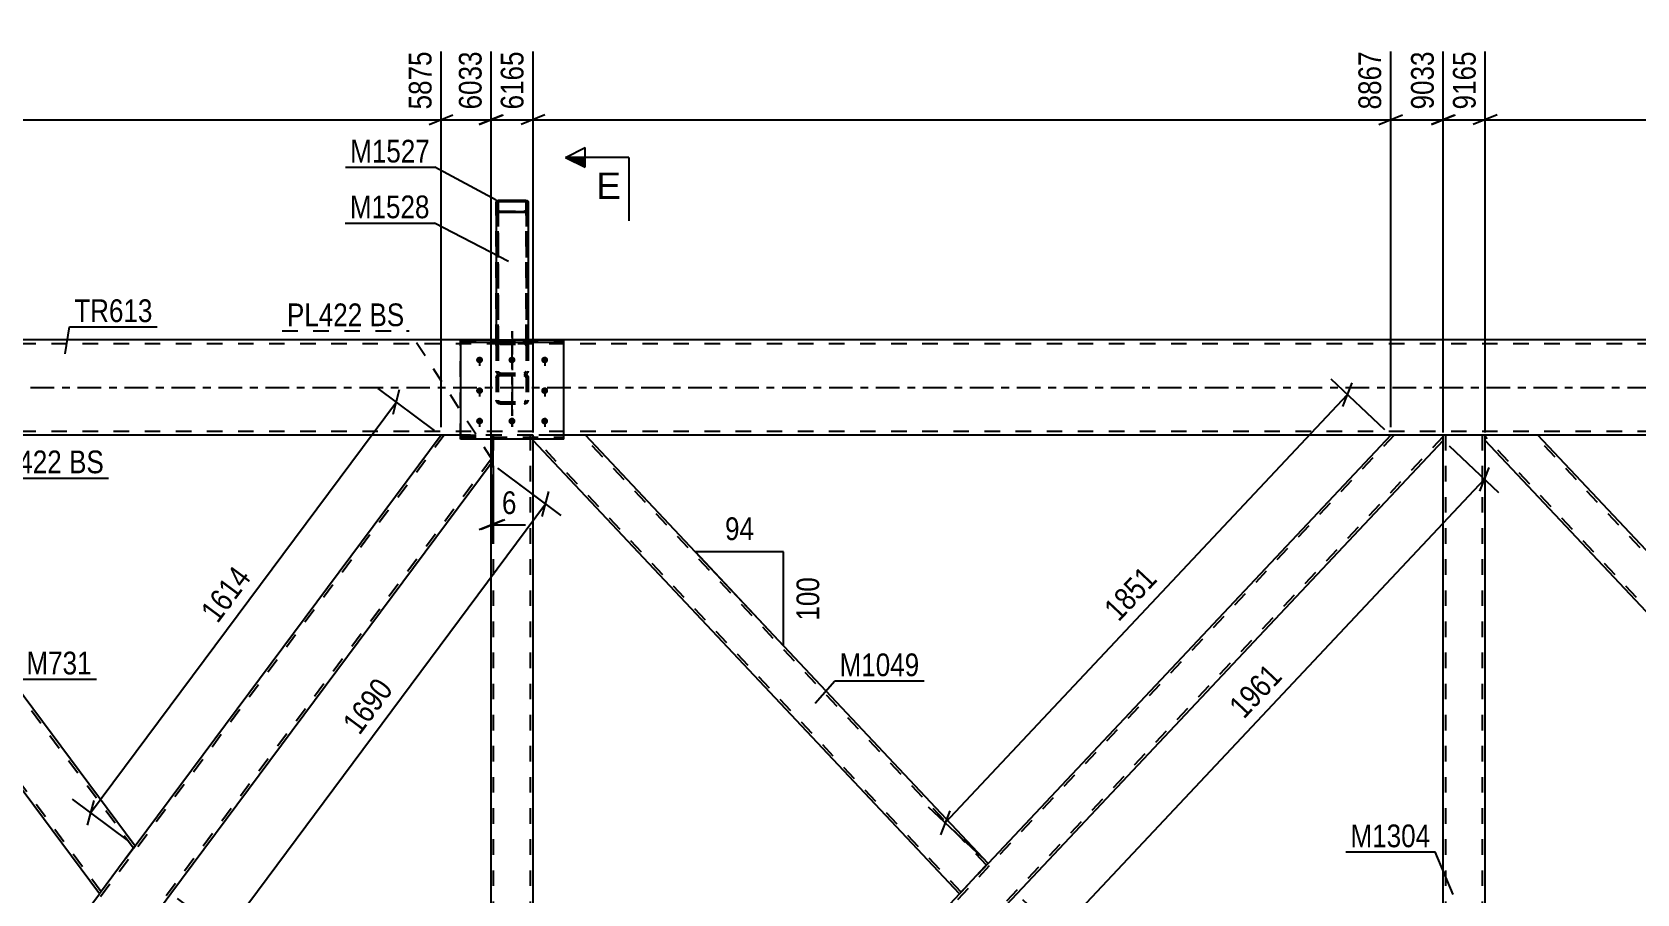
# Model space of a CAD drawing. Header units: millimetres. Extents: x -46 to 795, y -429 to 165.
# Drawn here: x 169.1 to 371.3, y -63.8 to 44.8 of the extents above; entities that cross this region are included whole.
import ezdxf

# ---------------------------------------------------------------- set-up
doc = ezdxf.new("R2010")
doc.units = ezdxf.units.MM
doc.linetypes.add('DXK_LINE_DOT2', pattern=[3.9198, 1.9599, -1.9599])
doc.linetypes.add('DXK_LINE_DOT3', pattern=[5.9187, 2.979, -0.9799, 0.9799, -0.9799])
doc.styles.add('Arial', font='ARIAL.TTF', dxfattribs={"height": 0.2})
doc.styles.add('Arial Narrow', font='ARIALN.TTF', dxfattribs={"height": 0.2})

# ---------------------------------------------------------------- blocks, each defined once
blk = doc.blocks.new('Part-761550471-5164 - 4741')
at = {"color": 7, "linetype": 'DXK_LINE_DOT2'}
for p, q in [((227.14, -6), (226.9, -6)), ((226.9, -6), (226.9, -6.48)), ((226.9, -6), (227.14, -6)), ((227.14, -6.48), (227.14, -6)), ((226.9, -9.97), (227.14, -9.97)), ((226.9, -9.97), (226.9, -9.97)), ((227.14, -9.97), (227.14, -9.97))]:
    blk.add_line(p, q, dxfattribs=at)
at = {"color": 2, "linetype": 'Continuous'}
for p, q in [((226.9, -9.97), (226.9, -6.48)), ((227.14, -9.97), (227.14, -6.48)), ((227.14, -9.97), (226.9, -9.97)), ((226.9, -9.97), (226.9, -9.97)), ((227.14, -9.97), (227.14, -9.97))]:
    blk.add_line(p, q, dxfattribs=at)
blk = doc.blocks.new('Part-761550471-4944 - 4741')
at = {"color": 7, "linetype": 'DXK_LINE_DOT2'}
for p, q in [((352.18, -6), (346.9, -6)), ((346.9, -6.66), (346.9, -6)), ((347.22, -121.6), (347.22, -6)), ((351.86, -121.6), (351.86, -6)), ((352.18, -6.66), (352.18, -6)), ((346.9, -121.6), (346.9, -120.94)), ((352.18, -121.6), (352.18, -120.94)), ((352.18, -121.6), (346.9, -121.6))]:
    blk.add_line(p, q, dxfattribs=at)
at = {"color": 2, "linetype": 'Continuous'}
for p, q in [((346.9, -120.94), (346.9, -6.66)), ((352.18, -120.94), (352.18, -6.66))]:
    blk.add_line(p, q, dxfattribs=at)
blk = doc.blocks.new('Part-761550471-4831 - 4741')
at = {"color": 7, "linetype": 'DXK_LINE_DOT2'}
for p, q in [((232.18, -6), (226.9, -6)), ((226.9, -9.97), (226.9, -6)), ((227.22, -121.6), (227.22, -6)), ((231.86, -121.6), (231.86, -6)), ((232.18, -6.66), (232.18, -6)), ((226.9, -121.6), (226.9, -117.63)), ((232.18, -121.6), (232.18, -120.94)), ((232.18, -121.6), (226.9, -121.6))]:
    blk.add_line(p, q, dxfattribs=at)
at = {"color": 2, "linetype": 'Continuous'}
for p, q in [((232.18, -120.94), (232.18, -6.66)), ((226.9, -117.63), (226.9, -9.97))]:
    blk.add_line(p, q, dxfattribs=at)
blk = doc.blocks.new('Part-761550471-4876 - 4741')
at = {"color": 7, "linetype": 'DXK_LINE_DOT2'}
for p, q in [((340.71, -6), (232.18, -121.41)), ((346.9, -6), (340.27, -6)), ((346.9, -6.19), (238.37, -121.6)), ((289.54, -59.95), (285.92, -63.8)), ((293.17, -63.8), (289.54, -67.65)), ((238.81, -121.6), (232.18, -121.6))]:
    blk.add_line(p, q, dxfattribs=at)
at = {"color": 2, "linetype": 'Continuous'}
for p, q in [((340.27, -6), (289.54, -59.95)), ((346.9, -6.66), (346.9, -6)), ((346.9, -6.66), (293.17, -63.8)), ((285.92, -63.8), (232.18, -120.94)), ((289.54, -67.65), (238.81, -121.6)), ((232.18, -121.6), (232.18, -120.94))]:
    blk.add_line(p, q, dxfattribs=at)
blk = doc.blocks.new('Part-761550471-4811 - 4741')
at = {"color": 2, "linetype": 'Continuous'}
for p, q in [((143.48, -6), (137.18, -6)), ((182.04, -57.77), (143.5, -6)), ((177.55, -63.8), (137.18, -9.57)), ((181.64, -58.31), (177.55, -63.8)), ((181.64, -58.31), (182.04, -57.77))]:
    blk.add_line(p, q, dxfattribs=at)
at = {"color": 7, "linetype": 'DXK_LINE_DOT2'}
for p, q in [((137.18, -6), (137.18, -6)), ((137.18, -9.57), (137.18, -6)), ((137.18, -6), (137.18, -6)), ((137.18, -6), (137.18, -6)), ((137.18, -6), (137.18, -6)), ((181.84, -58.04), (143.1, -6)), ((143.5, -6), (143.48, -6)), ((143.5, -6), (143.48, -6)), ((177.75, -63.53), (137.18, -9.04)), ((182.01, -57.81), (181.64, -58.31)), ((177.75, -63.53), (177.77, -63.51))]:
    blk.add_line(p, q, dxfattribs=at)
blk = doc.blocks.new('Part-761550471-4816 - 4741')
at = {"color": 7, "linetype": 'DXK_LINE_DOT2'}
for p, q in [((220.99, -6), (137.18, -118.56)), ((220.59, -6), (220.61, -6)), ((220.61, -6), (220.59, -6)), ((223.05, -6), (226.9, -6)), ((226.9, -6), (226.9, -9.57)), ((226.9, -9.04), (143.1, -121.6)), ((182.04, -57.77), (177.55, -63.8)), ((186.53, -63.8), (182.04, -69.83)), ((137.18, -121.6), (137.18, -118.03)), ((143.5, -121.6), (143.48, -121.6)), ((143.5, -121.6), (143.48, -121.6))]:
    blk.add_line(p, q, dxfattribs=at)
at = {"color": 2, "linetype": 'Continuous'}
for p, q in [((220.59, -6), (182.04, -57.77)), ((223.05, -6), (220.61, -6)), ((226.9, -9.57), (186.53, -63.8)), ((137.18, -118.03), (177.55, -63.8)), ((182.04, -69.83), (143.5, -121.6)), ((142.7, -121.6), (137.18, -121.6)), ((143.48, -121.6), (142.7, -121.6))]:
    blk.add_line(p, q, dxfattribs=at)
blk = doc.blocks.new('Part-761550471-4871 - 4741')
at = {"color": 7, "linetype": 'DXK_LINE_DOT2'}
for p, q in [((238.81, -6), (232.18, -6)), ((232.18, -6.48), (232.18, -6)), ((289.32, -60.18), (238.37, -6)), ((286.14, -63.57), (232.18, -6.19)), ((289.51, -59.98), (289.1, -60.41)), ((286.14, -63.57), (286.15, -63.55))]:
    blk.add_line(p, q, dxfattribs=at)
at = {"color": 2, "linetype": 'Continuous'}
for p, q in [((289.54, -59.95), (238.81, -6)), ((232.18, -6.66), (232.18, -6.48)), ((285.92, -63.8), (232.18, -6.66)), ((289.1, -60.41), (285.92, -63.8)), ((289.54, -59.95), (289.1, -60.41))]:
    blk.add_line(p, q, dxfattribs=at)
blk = doc.blocks.new('Part-761550471-4861 - 4741')
at = {"color": 2, "linetype": 'Continuous'}
for p, q in [((352.18, -6.66), (352.18, -6)), ((409.54, -59.95), (358.81, -6)), ((405.92, -63.8), (352.18, -6.66)), ((409.1, -60.41), (405.92, -63.8)), ((409.54, -59.95), (409.1, -60.41))]:
    blk.add_line(p, q, dxfattribs=at)
at = {"color": 7, "linetype": 'DXK_LINE_DOT2'}
for p, q in [((358.81, -6), (352.18, -6)), ((409.32, -60.18), (358.37, -6)), ((406.14, -63.57), (352.18, -6.19)), ((409.51, -59.98), (409.1, -60.41)), ((406.14, -63.57), (406.15, -63.55))]:
    blk.add_line(p, q, dxfattribs=at)
blk = doc.blocks.new('Part-761550471-4866 - 4741')
at = {"color": 7, "linetype": 'DXK_LINE_DOT2'}
for p, q in [((460.71, -6), (352.18, -121.41)), ((466.9, -6), (460.27, -6)), ((466.9, -6.48), (466.9, -6)), ((466.9, -6.19), (358.37, -121.6)), ((409.54, -59.95), (405.92, -63.8)), ((413.17, -63.8), (409.54, -67.65)), ((358.81, -121.6), (352.18, -121.6))]:
    blk.add_line(p, q, dxfattribs=at)
at = {"color": 2, "linetype": 'Continuous'}
for p, q in [((460.27, -6), (409.54, -59.95)), ((466.9, -6.66), (413.17, -63.8)), ((466.9, -6.66), (466.9, -6.48)), ((405.92, -63.8), (352.18, -120.94)), ((409.54, -67.65), (358.81, -121.6)), ((352.18, -121.6), (352.18, -120.94))]:
    blk.add_line(p, q, dxfattribs=at)
blk = doc.blocks.new('Part-761550471-4937 - 4741')
at = {"color": 7, "linetype": 'DXK_LINE_DOT3'}
blk.add_line((229.55, 7.12), (229.55, -3.58), dxfattribs=at)
at = {"color": 7, "linetype": 'DXK_LINE_DOT2'}
for p, q in [((227.55, 5.31), (227.58, 5.51)), ((227.55, 5.31), (227.55, -1.59)), ((227.8, 5.41), (227.79, 5.31)), ((227.79, 5.31), (227.79, -1.59)), ((227.86, 5.5), (227.8, 5.41)), ((227.84, 5.79), (228.03, 5.83)), ((227.93, 5.55), (227.86, 5.5)), ((228.03, 5.57), (227.93, 5.55)), ((228.03, 5.83), (231.07, 5.83)), ((228.03, 5.57), (231.07, 5.57)), ((231.07, 5.83), (231.25, 5.79)), ((231.16, 5.55), (231.07, 5.57)), ((231.24, 5.5), (231.16, 5.55)), ((231.29, 5.41), (231.24, 5.5)), ((231.31, 5.31), (231.29, 5.41)), ((231.31, 5.31), (231.31, -1.59)), ((231.51, 5.51), (231.55, 5.31)), ((231.55, 5.31), (231.55, -1.59)), ((227.58, 1.88), (227.55, 2.08)), ((227.79, 2.08), (227.8, 1.98)), ((231.29, 1.98), (231.31, 2.08)), ((231.55, 2.08), (231.51, 1.88)), ((227.58, 1.44), (227.55, 1.27)), ((227.69, 1.59), (227.58, 1.44)), ((227.84, 1.69), (227.69, 1.59)), ((227.79, 1.27), (227.8, 1.36)), ((227.8, 1.98), (227.86, 1.9)), ((227.8, 1.36), (227.86, 1.43)), ((228.03, 1.72), (227.84, 1.69)), ((228.03, 1.57), (227.84, 1.61)), ((227.86, 1.9), (227.93, 1.84)), ((227.86, 1.43), (227.93, 1.48)), ((227.93, 1.84), (228.03, 1.82)), ((227.93, 1.48), (228.03, 1.5)), ((228.03, 1.82), (231.07, 1.82)), ((228.03, 1.72), (231.07, 1.72)), ((228.03, 1.57), (231.07, 1.57)), ((228.03, 1.5), (231.07, 1.5)), ((231.07, 1.82), (231.16, 1.84)), ((231.25, 1.69), (231.07, 1.72)), ((231.25, 1.61), (231.07, 1.57)), ((231.07, 1.5), (231.16, 1.48)), ((231.16, 1.84), (231.24, 1.9)), ((231.16, 1.48), (231.24, 1.43)), ((231.24, 1.9), (231.29, 1.98)), ((231.24, 1.43), (231.29, 1.36)), ((231.41, 1.59), (231.25, 1.69)), ((231.29, 1.36), (231.31, 1.27)), ((231.51, 1.44), (231.41, 1.59)), ((231.55, 1.27), (231.51, 1.44)), ((227.55, -1.59), (227.58, -1.76)), ((227.58, -1.76), (227.69, -1.91)), ((227.69, -1.91), (227.84, -2)), ((227.8, -1.67), (227.79, -1.59)), ((227.86, -1.75), (227.8, -1.67)), ((227.84, -2), (228.03, -2.04)), ((227.93, -1.79), (227.86, -1.75)), ((228.03, -1.81), (227.93, -1.79)), ((228.03, -1.81), (231.07, -1.81)), ((231.16, -1.79), (231.07, -1.81)), ((231.07, -2.04), (231.25, -2)), ((231.24, -1.75), (231.16, -1.79)), ((231.29, -1.67), (231.24, -1.75)), ((231.25, -2), (231.41, -1.91)), ((231.31, -1.59), (231.29, -1.67)), ((231.41, -1.91), (231.51, -1.76)), ((231.51, -1.76), (231.55, -1.59)), ((228.03, -2.04), (231.07, -2.04))]:
    blk.add_line(p, q, dxfattribs=at)
for centre, start, end in [((228.05, 5.33), 114.32, 159.2417), ((231.05, 5.33), 20.7583, 65.68), ((228.05, 2.06), 200.7583, 245.68), ((231.05, 2.06), 294.32, 339.2417)]:
    blk.add_arc(centre, 0.496, start, end, dxfattribs=at)
blk = doc.blocks.new('Part-761550471-4953 - 4741')
at = {"color": 2, "linetype": 'Continuous'}
for p, q in [((236.05, 5.95), (223.05, 5.95)), ((223.05, 5.95), (223.05, -6.48)), ((223.05, 5.73), (236.05, 5.73)), ((236.05, -6.48), (236.05, 5.95)), ((223.05, -6.48), (236.05, -6.48))]:
    blk.add_line(p, q, dxfattribs=at)
at = {"color": 7, "linetype": 'DXK_LINE_DOT2'}
blk.add_line((223.05, -6.27), (236.05, -6.27), dxfattribs=at)
blk = doc.blocks.new('Part-761550471-4959 - 4741')
at = {"color": 7, "linetype": 'DXK_LINE_DOT3'}
blk.add_line((229.55, -3.58), (229.55, 7.12), dxfattribs=at)
at = {"color": 7, "linetype": 'DXK_LINE_DOT2'}
for p, q in [((227.58, 5.51), (227.55, 5.31)), ((227.55, 5.31), (227.55, -1.59)), ((227.79, 5.31), (227.8, 5.41)), ((227.79, 5.31), (227.79, -1.59)), ((227.8, 5.41), (227.86, 5.5)), ((228.03, 5.83), (227.84, 5.79)), ((227.86, 5.5), (227.93, 5.55)), ((227.93, 5.55), (228.03, 5.57)), ((228.03, 5.83), (231.07, 5.83)), ((228.03, 5.57), (231.07, 5.57)), ((231.25, 5.79), (231.07, 5.83)), ((231.07, 5.57), (231.16, 5.55)), ((231.16, 5.55), (231.24, 5.5)), ((231.24, 5.5), (231.29, 5.41)), ((231.29, 5.41), (231.31, 5.31)), ((231.31, 5.31), (231.31, -1.59)), ((231.55, 5.31), (231.51, 5.51)), ((231.55, 5.31), (231.55, -1.59)), ((227.55, 2.08), (227.58, 1.88)), ((227.8, 1.98), (227.79, 2.08)), ((231.31, 2.08), (231.29, 1.98)), ((231.51, 1.88), (231.55, 2.08)), ((227.55, 1.27), (227.58, 1.44)), ((227.58, 1.44), (227.69, 1.59)), ((227.69, 1.59), (227.84, 1.69)), ((227.8, 1.36), (227.79, 1.27)), ((227.86, 1.9), (227.8, 1.98)), ((227.86, 1.43), (227.8, 1.36)), ((227.84, 1.69), (228.03, 1.72)), ((227.84, 1.61), (228.03, 1.57)), ((227.93, 1.84), (227.86, 1.9)), ((227.93, 1.48), (227.86, 1.43)), ((228.03, 1.82), (227.93, 1.84)), ((228.03, 1.5), (227.93, 1.48)), ((228.03, 1.82), (231.07, 1.82)), ((228.03, 1.72), (231.07, 1.72)), ((228.03, 1.57), (231.07, 1.57)), ((228.03, 1.5), (231.07, 1.5)), ((231.16, 1.84), (231.07, 1.82)), ((231.07, 1.72), (231.25, 1.69)), ((231.07, 1.57), (231.25, 1.61)), ((231.16, 1.48), (231.07, 1.5)), ((231.24, 1.9), (231.16, 1.84)), ((231.24, 1.43), (231.16, 1.48)), ((231.29, 1.98), (231.24, 1.9)), ((231.29, 1.36), (231.24, 1.43)), ((231.25, 1.69), (231.41, 1.59)), ((231.31, 1.27), (231.29, 1.36)), ((231.41, 1.59), (231.51, 1.44)), ((231.51, 1.44), (231.55, 1.27)), ((227.58, -1.76), (227.55, -1.59)), ((227.69, -1.91), (227.58, -1.76)), ((227.84, -2), (227.69, -1.91)), ((227.79, -1.59), (227.8, -1.67)), ((227.8, -1.67), (227.86, -1.75)), ((228.03, -2.04), (227.84, -2)), ((227.86, -1.75), (227.93, -1.79)), ((227.93, -1.79), (228.03, -1.81)), ((228.03, -1.81), (231.07, -1.81)), ((231.07, -1.81), (231.16, -1.79)), ((231.25, -2), (231.07, -2.04)), ((231.16, -1.79), (231.24, -1.75)), ((231.24, -1.75), (231.29, -1.67)), ((231.41, -1.91), (231.25, -2)), ((231.29, -1.67), (231.31, -1.59)), ((231.51, -1.76), (231.41, -1.91)), ((231.55, -1.59), (231.51, -1.76)), ((228.03, -2.04), (231.07, -2.04))]:
    blk.add_line(p, q, dxfattribs=at)
for centre, start, end in [((228.05, 5.33), 114.32, 159.2417), ((231.05, 5.33), 20.7583, 65.68), ((228.05, 2.06), 200.7583, 245.68), ((231.05, 2.06), 294.32, 339.2417)]:
    blk.add_arc(centre, 0.496, start, end, dxfattribs=at)
blk = doc.blocks.new('Part-761550471-5002 - 4741')
at = {"color": 7, "linetype": 'DXK_LINE_DOT2'}
for p, q in [((608.54, 5.52), (20.9, 5.52)), ((231.55, 6), (227.55, 6)), ((608.54, -5.52), (20.9, -5.52)), ((236.05, -6), (220.61, -6))]:
    blk.add_line(p, q, dxfattribs=at)
at = {"color": 2, "linetype": 'Continuous'}
for p, q in [((227.55, 6), (89.04, 6)), ((467.55, 6), (231.55, 6)), ((220.61, -6), (143.48, -6)), ((463.05, -6), (236.05, -6))]:
    blk.add_line(p, q, dxfattribs=at)
at = {"color": 7, "linetype": 'DXK_LINE_DOT3'}
blk.add_line((20.9, 0), (608.54, 0), dxfattribs=at)
blk = doc.blocks.new('Part-761550471-5026 - 4741')
at = {"color": 7, "linetype": 'DXK_LINE_DOT2'}
for p, q in [((223.05, -6.49), (223.05, 5.95)), ((223.05, 5.95), (236.05, 5.95)), ((223.05, 5.73), (236.05, 5.73)), ((236.05, -6.49), (236.05, 5.95)), ((223.05, -6.27), (236.05, -6.27)), ((236.05, -6.49), (223.05, -6.49))]:
    blk.add_line(p, q, dxfattribs=at)
blk = doc.blocks.new('Bolt-761550471-5038 - 4741')
at = {"color": 1, "linetype": 'DXK_LINE_DOT2'}
for p, q in [((225.45, 3.87), (225.45, 2.74)), ((229.57, 3.87), (229.57, 2.74)), ((233.65, 3.87), (233.65, 2.74)), ((225.45, 0), (225.45, -1.13)), ((233.65, 0), (233.65, -1.13)), ((225.45, -3.83), (225.45, -4.97)), ((229.57, -3.83), (229.57, -4.97)), ((233.65, -3.83), (233.65, -4.97))]:
    blk.add_line(p, q, dxfattribs=at)
blk = doc.blocks.new('Part-761550471-5169 - 4741')
at = {"color": 7, "linetype": 'DXK_LINE_DOT2'}
for p, q in [((226.9, -9.97), (226.9, -6)), ((227.14, -6), (226.9, -6)), ((226.9, -6), (227.14, -6)), ((227.14, -9.97), (227.14, -6)), ((226.9, -9.97), (227.14, -9.97)), ((227.14, -9.97), (226.9, -9.97)), ((226.9, -9.97), (226.9, -9.97)), ((227.14, -9.97), (227.14, -9.97))]:
    blk.add_line(p, q, dxfattribs=at)
blk = doc.blocks.new('Bolt-761550471-5062 - 4741')
at = {"linetype": 'Continuous'}
for points in [[(225.45, 3.89), (225.54, 3.88), (225.63, 3.85), (225.71, 3.81), (225.77, 3.75), (225.83, 3.68), (225.87, 3.6), (225.88, 3.52), (225.88, 3.43), (225.87, 3.35), (225.83, 3.27), (225.77, 3.2), (225.71, 3.14), (225.63, 3.1), (225.54, 3.07), (225.45, 3.06), (225.36, 3.07), (225.27, 3.1), (225.19, 3.14), (225.12, 3.2), (225.07, 3.27), (225.03, 3.35), (225.01, 3.43), (225.01, 3.52), (225.03, 3.6), (225.07, 3.68), (225.12, 3.75), (225.19, 3.81), (225.27, 3.85), (225.36, 3.88)], [(229.53, 3.89), (229.62, 3.88), (229.71, 3.85), (229.79, 3.81), (229.85, 3.75), (229.91, 3.68), (229.95, 3.6), (229.96, 3.52), (229.96, 3.43), (229.95, 3.35), (229.91, 3.27), (229.85, 3.2), (229.79, 3.14), (229.71, 3.1), (229.62, 3.07), (229.53, 3.06), (229.44, 3.07), (229.35, 3.1), (229.27, 3.14), (229.2, 3.2), (229.15, 3.27), (229.11, 3.35), (229.09, 3.43), (229.09, 3.52), (229.11, 3.6), (229.15, 3.68), (229.2, 3.75), (229.27, 3.81), (229.35, 3.85), (229.44, 3.88)], [(233.65, 3.89), (233.74, 3.88), (233.83, 3.85), (233.91, 3.81), (233.97, 3.75), (234.03, 3.68), (234.07, 3.6), (234.08, 3.52), (234.08, 3.43), (234.07, 3.35), (234.03, 3.27), (233.97, 3.2), (233.91, 3.14), (233.83, 3.1), (233.74, 3.07), (233.65, 3.06), (233.56, 3.07), (233.47, 3.1), (233.39, 3.14), (233.32, 3.2), (233.27, 3.27), (233.23, 3.35), (233.21, 3.43), (233.21, 3.52), (233.23, 3.6), (233.27, 3.68), (233.32, 3.75), (233.39, 3.81), (233.47, 3.85), (233.56, 3.88)], [(225.45, 0.02), (225.54, 0.01), (225.63, -0.02), (225.71, -0.06), (225.77, -0.12), (225.83, -0.19), (225.87, -0.27), (225.88, -0.35), (225.88, -0.44), (225.87, -0.52), (225.83, -0.6), (225.77, -0.67), (225.71, -0.73), (225.63, -0.77), (225.54, -0.8), (225.45, -0.81), (225.36, -0.8), (225.27, -0.77), (225.19, -0.73), (225.12, -0.67), (225.07, -0.6), (225.03, -0.52), (225.01, -0.44), (225.01, -0.35), (225.03, -0.27), (225.07, -0.19), (225.12, -0.12), (225.19, -0.06), (225.27, -0.02), (225.36, 0.01)], [(233.65, 0.02), (233.74, 0.01), (233.83, -0.02), (233.91, -0.06), (233.97, -0.12), (234.03, -0.19), (234.07, -0.27), (234.08, -0.35), (234.08, -0.44), (234.07, -0.52), (234.03, -0.6), (233.97, -0.67), (233.91, -0.73), (233.83, -0.77), (233.74, -0.8), (233.65, -0.81), (233.56, -0.8), (233.47, -0.77), (233.39, -0.73), (233.32, -0.67), (233.27, -0.6), (233.23, -0.52), (233.21, -0.44), (233.21, -0.35), (233.23, -0.27), (233.27, -0.19), (233.32, -0.12), (233.39, -0.06), (233.47, -0.02), (233.56, 0.01)], [(225.45, -3.82), (225.54, -3.83), (225.63, -3.85), (225.71, -3.9), (225.77, -3.95), (225.83, -4.02), (225.87, -4.1), (225.88, -4.19), (225.88, -4.27), (225.87, -4.36), (225.83, -4.44), (225.77, -4.51), (225.71, -4.56), (225.63, -4.61), (225.54, -4.63), (225.45, -4.64), (225.36, -4.63), (225.27, -4.61), (225.19, -4.56), (225.12, -4.51), (225.07, -4.44), (225.03, -4.36), (225.01, -4.27), (225.01, -4.19), (225.03, -4.1), (225.07, -4.02), (225.12, -3.95), (225.19, -3.9), (225.27, -3.85), (225.36, -3.83)], [(229.53, -3.82), (229.62, -3.83), (229.71, -3.85), (229.79, -3.9), (229.85, -3.95), (229.91, -4.02), (229.95, -4.1), (229.96, -4.19), (229.96, -4.27), (229.95, -4.36), (229.91, -4.44), (229.85, -4.51), (229.79, -4.56), (229.71, -4.61), (229.62, -4.63), (229.53, -4.64), (229.44, -4.63), (229.35, -4.61), (229.27, -4.56), (229.2, -4.51), (229.15, -4.44), (229.11, -4.36), (229.09, -4.27), (229.09, -4.19), (229.11, -4.1), (229.15, -4.02), (229.2, -3.95), (229.27, -3.9), (229.35, -3.85), (229.44, -3.83)], [(233.65, -3.82), (233.74, -3.83), (233.83, -3.85), (233.91, -3.9), (233.97, -3.95), (234.03, -4.02), (234.07, -4.1), (234.08, -4.19), (234.08, -4.27), (234.07, -4.36), (234.03, -4.44), (233.97, -4.51), (233.91, -4.56), (233.83, -4.61), (233.74, -4.63), (233.65, -4.64), (233.56, -4.63), (233.47, -4.61), (233.39, -4.56), (233.32, -4.51), (233.27, -4.44), (233.23, -4.36), (233.21, -4.27), (233.21, -4.19), (233.23, -4.1), (233.27, -4.02), (233.32, -3.95), (233.39, -3.9), (233.47, -3.85), (233.56, -3.83)]]:
    blk.add_hatch(color=1, dxfattribs=at).paths.add_polyline_path(points)
at = {"color": 1, "linetype": 'Continuous'}
for p, q in [((225.45, 3.87), (225.45, 2.74)), ((229.53, 3.87), (229.53, 2.74)), ((233.65, 3.87), (233.65, 2.74)), ((225.45, 0), (225.45, -1.13)), ((233.65, 0), (233.65, -1.13)), ((225.45, -3.83), (225.45, -4.97)), ((229.53, -3.83), (229.53, -4.97)), ((233.65, -3.83), (233.65, -4.97))]:
    blk.add_line(p, q, dxfattribs=at)
blk = doc.blocks.new('Part-761550471-5211 - 4741')
at = {"color": 2, "linetype": 'Continuous'}
for p, q in [((227.58, 23.43), (227.55, 23.36)), ((227.55, 22.26), (227.55, 23.36)), ((227.55, 22.26), (227.55, 5.95)), ((227.55, 22.26), (227.58, 22.19)), ((227.69, 23.49), (227.58, 23.43)), ((227.84, 23.53), (227.69, 23.49)), ((227.79, 23.36), (227.8, 23.4)), ((227.79, 22.26), (227.79, 23.36)), ((227.8, 22.22), (227.79, 22.26)), ((227.8, 23.4), (227.86, 23.43)), ((228.03, 23.54), (227.84, 23.53)), ((227.86, 23.43), (227.93, 23.44)), ((227.93, 23.44), (228.03, 23.45)), ((228.03, 23.54), (231.07, 23.54)), ((228.03, 23.45), (231.07, 23.45)), ((231.25, 23.53), (231.07, 23.54)), ((231.07, 23.45), (231.16, 23.44)), ((231.16, 23.44), (231.24, 23.43)), ((231.24, 23.43), (231.29, 23.4)), ((231.41, 23.49), (231.25, 23.53)), ((231.29, 23.4), (231.31, 23.36)), ((231.31, 22.26), (231.29, 22.22)), ((231.31, 22.26), (231.31, 23.36)), ((231.51, 23.43), (231.41, 23.49)), ((231.55, 23.36), (231.51, 23.43)), ((231.51, 22.19), (231.55, 22.26)), ((231.55, 22.26), (231.55, 23.36)), ((231.55, 22.26), (231.55, 5.95)), ((227.58, 22.19), (227.69, 22.13)), ((227.69, 22.13), (227.84, 22.09)), ((227.86, 22.19), (227.8, 22.22)), ((227.84, 22.09), (228.03, 22.08)), ((227.93, 22.18), (227.86, 22.19)), ((228.03, 22.17), (227.93, 22.18)), ((228.03, 22.17), (231.07, 22.17)), ((228.03, 22.08), (231.07, 22.08)), ((231.16, 22.18), (231.07, 22.17)), ((231.07, 22.08), (231.25, 22.09)), ((231.24, 22.19), (231.16, 22.18)), ((231.29, 22.22), (231.24, 22.19)), ((231.25, 22.09), (231.41, 22.13)), ((231.41, 22.13), (231.51, 22.19))]:
    blk.add_line(p, q, dxfattribs=at)
at = {"color": 7, "linetype": 'DXK_LINE_DOT2'}
for p, q in [((227.55, 6), (227.55, 23.36)), ((227.79, 6), (227.79, 23.36)), ((227.79, 22.26), (227.79, 5.66)), ((231.31, 23.36), (231.31, 6)), ((231.31, 22.26), (231.31, 5.66)), ((231.55, 6), (231.55, 23.36)), ((231.55, 6), (227.55, 6)), ((227.55, 6), (227.55, 5.83)), ((227.55, 5.95), (227.55, 5.66)), ((227.55, 5.83), (227.55, 5.66)), ((227.55, 5.83), (227.79, 5.83)), ((227.58, 5.59), (227.55, 5.66)), ((227.69, 5.53), (227.58, 5.59)), ((227.84, 5.5), (227.69, 5.53)), ((227.79, 5.83), (227.79, 6)), ((227.79, 5.66), (227.79, 5.83)), ((227.79, 5.66), (227.8, 5.62)), ((227.8, 5.62), (227.86, 5.6)), ((228.03, 5.48), (227.84, 5.5)), ((227.86, 5.6), (227.93, 5.58)), ((227.93, 5.58), (228.03, 5.57)), ((228.03, 5.57), (231.07, 5.57)), ((228.03, 5.48), (231.07, 5.48)), ((231.07, 5.57), (231.16, 5.58)), ((231.25, 5.5), (231.07, 5.48)), ((231.16, 5.58), (231.24, 5.6)), ((231.24, 5.6), (231.29, 5.62)), ((231.41, 5.53), (231.25, 5.5)), ((231.29, 5.62), (231.31, 5.66)), ((231.31, 6), (231.31, 6)), ((231.31, 6), (231.31, 5.83)), ((231.31, 5.83), (231.31, 5.66)), ((231.31, 5.83), (231.55, 5.83)), ((231.51, 5.59), (231.41, 5.53)), ((231.55, 5.66), (231.51, 5.59)), ((231.55, 5.83), (231.55, 6)), ((231.55, 5.95), (231.55, 5.66)), ((231.55, 5.66), (231.55, 5.83))]:
    blk.add_line(p, q, dxfattribs=at)
blk = doc.blocks.new('Part-761550471-5206 - 4741')
at = {"color": 2, "linetype": 'Continuous'}
for p, q in [((227.55, 23.43), (227.58, 23.5)), ((227.55, 23.43), (227.55, 23.36)), ((227.58, 23.5), (227.69, 23.56)), ((227.69, 23.56), (227.84, 23.6)), ((227.84, 23.6), (228.03, 23.61)), ((228.03, 23.61), (231.07, 23.61)), ((231.07, 23.61), (231.25, 23.6)), ((231.25, 23.6), (231.41, 23.56)), ((231.41, 23.56), (231.51, 23.5)), ((231.51, 23.5), (231.55, 23.43)), ((231.55, 23.43), (231.55, 23.36))]:
    blk.add_line(p, q, dxfattribs=at)
at = {"color": 7, "linetype": 'DXK_LINE_DOT2'}
for p, q in [((227.55, 23.36), (227.55, 22.33)), ((227.55, 23.36), (227.55, 6)), ((227.55, 22.33), (227.55, 5.72)), ((227.58, 22.26), (227.55, 22.33)), ((227.69, 22.2), (227.58, 22.26)), ((227.8, 23.47), (227.79, 23.43)), ((227.79, 23.43), (227.79, 6)), ((227.79, 22.33), (227.79, 23.43)), ((227.79, 22.33), (227.79, 5.72)), ((227.79, 22.33), (227.8, 22.29)), ((227.86, 23.5), (227.8, 23.47)), ((227.8, 22.29), (227.86, 22.27)), ((227.93, 23.52), (227.86, 23.5)), ((227.86, 22.27), (227.93, 22.25)), ((228.03, 23.52), (227.93, 23.52)), ((228.03, 23.52), (231.07, 23.52)), ((231.16, 23.52), (231.07, 23.52)), ((231.24, 23.5), (231.16, 23.52)), ((231.16, 22.25), (231.24, 22.27)), ((231.29, 23.47), (231.24, 23.5)), ((231.24, 22.27), (231.29, 22.29)), ((231.31, 23.43), (231.29, 23.47)), ((231.29, 22.29), (231.31, 22.33)), ((231.31, 6), (231.31, 23.43)), ((231.31, 22.33), (231.31, 23.43)), ((231.31, 22.33), (231.31, 5.72)), ((231.51, 22.26), (231.41, 22.2)), ((231.55, 22.33), (231.51, 22.26)), ((231.55, 23.36), (231.55, 22.33)), ((231.55, 23.36), (231.55, 6)), ((231.55, 22.33), (231.55, 5.72)), ((227.84, 22.17), (227.69, 22.2)), ((228.03, 22.15), (227.84, 22.17)), ((227.93, 22.25), (228.03, 22.24)), ((228.03, 22.24), (231.07, 22.24)), ((228.03, 22.15), (231.07, 22.15)), ((231.07, 22.24), (231.16, 22.25)), ((231.25, 22.17), (231.07, 22.15)), ((231.41, 22.2), (231.25, 22.17)), ((231.55, 6), (227.55, 6)), ((227.55, 5.83), (227.55, 6)), ((227.55, 5.72), (227.55, 5.83)), ((227.55, 5.83), (227.79, 5.83)), ((227.55, 5.72), (227.58, 5.66)), ((227.58, 5.66), (227.69, 5.6)), ((227.69, 5.6), (227.84, 5.56)), ((227.79, 6), (227.79, 6)), ((227.79, 6), (227.79, 5.83)), ((227.79, 5.83), (227.79, 5.72)), ((227.8, 5.69), (227.79, 5.72)), ((227.86, 5.66), (227.8, 5.69)), ((227.84, 5.56), (228.03, 5.55)), ((227.93, 5.64), (227.86, 5.66)), ((228.03, 5.64), (227.93, 5.64)), ((228.03, 5.64), (231.07, 5.64)), ((228.03, 5.55), (231.07, 5.55)), ((231.16, 5.64), (231.07, 5.64)), ((231.07, 5.55), (231.25, 5.56)), ((231.24, 5.66), (231.16, 5.64)), ((231.29, 5.69), (231.24, 5.66)), ((231.25, 5.56), (231.41, 5.6)), ((231.31, 5.72), (231.29, 5.69)), ((231.31, 5.83), (231.31, 6)), ((231.31, 5.72), (231.31, 5.83)), ((231.31, 5.83), (231.55, 5.83)), ((231.41, 5.6), (231.51, 5.66)), ((231.51, 5.66), (231.55, 5.72)), ((231.55, 6), (231.55, 5.83)), ((231.55, 5.83), (231.55, 5.72))]:
    blk.add_line(p, q, dxfattribs=at)
blk = doc.blocks.new('StraightDimension-761550471-18743 - 4741')
at = {"color": 7, "linetype": 'Continuous'}
for p, q in [((226.9, -10.97), (226.9, -19.69)), ((227.14, -10.86), (227.14, -19.69)), ((225.4, -17.89), (228.4, -16.69)), ((228.64, -16.69), (225.64, -17.89)), ((226.9, -17.29), (227.14, -17.29))]:
    blk.add_line(p, q, dxfattribs=at)
at = {"color": 0}
blk.add_wipeout([(230.69, -16.54), (230.69, -12.34), (227.67, -12.34), (227.67, -16.54)], dxfattribs=at)
at = {"color": 7, "linetype": 'Continuous'}
blk.add_line((227.14, -17.29), (231.22, -17.29), dxfattribs=at)
blk.add_line((227.14, -17.29), (231.22, -17.29), dxfattribs=at)
at = {"color": 3, "style": 'Arial Narrow'}
blk.add_text('6', height=2.86, dxfattribs=at).set_placement((228.27, -15.94))
blk = doc.blocks.new('StraightDimension-761550471-5907 - 4741')
at = {"color": 7, "linetype": 'Continuous'}
for p, q in [((347.63, -7.35), (353.86, -13.21)), ((351.52, -13.07), (352.7, -10.06)), ((298.38, -68.7), (352.11, -11.56)), ((293.89, -64.49), (300.13, -70.35)), ((298.97, -67.2), (297.79, -70.21))]:
    blk.add_line(p, q, dxfattribs=at)
at = {"color": 0}
blk.add_wipeout([(327.61, -36.52), (324.56, -33.64), (318.72, -39.84), (321.78, -42.72)], dxfattribs=at)
at = {"color": 3, "style": 'Arial Narrow'}
blk.add_text('1961', height=2.863, rotation=46.7591, dxfattribs=at).set_placement((321.76, -41.87))
blk = doc.blocks.new('StraightDimension-761550471-6282 - 4741')
at = {"color": 7, "linetype": 'Continuous'}
for p, q in [((339.55, -5.31), (332.77, 1.06)), ((334.25, -2.4), (335.43, 0.61)), ((284.11, -54.84), (334.84, -0.89)), ((288.81, -59.26), (282.03, -52.89)), ((284.7, -53.33), (283.52, -56.34))]:
    blk.add_line(p, q, dxfattribs=at)
at = {"color": 0}
blk.add_wipeout([(311.85, -24.25), (308.79, -21.37), (302.95, -27.57), (306.01, -30.45)], dxfattribs=at)
at = {"color": 3, "style": 'Arial Narrow'}
blk.add_text('1851', height=2.863, rotation=46.7591, dxfattribs=at).set_placement((305.99, -29.6))
blk = doc.blocks.new('StraightDimension-761550471-18764 - 4741')
at = {"color": 7, "linetype": 'Continuous'}
for p, q in [((232.18, -5.66), (232.18, 42.35)), ((340.27, -5), (340.27, 42.35)), ((233.68, 34.34), (230.68, 33.14)), ((232.18, 33.74), (340.27, 33.74)), ((338.77, 33.14), (341.77, 34.34))]:
    blk.add_line(p, q, dxfattribs=at)
at = {"color": 0, "linetype": 'Continuous'}
blk.add_wipeout([(339.67, 42.95), (335.47, 42.95), (335.47, 34.44), (339.67, 34.44)], dxfattribs=at)
at = {"color": 3, "linetype": 'Continuous', "style": 'Arial Narrow'}
blk.add_text('8867', height=2.863, rotation=90.0002, dxfattribs=at).set_placement((339.07, 35.04))
blk = doc.blocks.new('StraightDimension-761550471-18763 - 4741')
at = {"color": 7, "linetype": 'Continuous'}
for p, q in [((340.27, -5), (340.27, 42.35)), ((346.9, -5.66), (346.9, 42.35)), ((338.77, 33.14), (341.77, 34.34)), ((340.27, 33.74), (346.9, 33.74)), ((348.4, 34.34), (345.4, 33.14))]:
    blk.add_line(p, q, dxfattribs=at)
at = {"color": 0, "linetype": 'Continuous'}
blk.add_wipeout([(346.3, 42.95), (342.1, 42.95), (342.1, 34.44), (346.3, 34.44)], dxfattribs=at)
at = {"color": 3, "linetype": 'Continuous', "style": 'Arial Narrow'}
blk.add_text('9033', height=2.863, rotation=90.0002, dxfattribs=at).set_placement((345.7, 35.04))
blk = doc.blocks.new('StraightDimension-761550471-6110 - 4741')
at = {"color": 7, "linetype": 'Continuous'}
for p, q in [((227.7, -10.17), (235.67, -16.11)), ((233.33, -16.23), (234.16, -13.11)), ((193.38, -68.9), (233.75, -14.67)), ((187.33, -64.4), (195.3, -70.33)), ((193.79, -67.34), (192.96, -70.46))]:
    blk.add_line(p, q, dxfattribs=at)
at = {"color": 0}
blk.add_wipeout([(215.5, -37.92), (212.13, -35.42), (207.05, -42.24), (210.42, -44.75)], dxfattribs=at)
at = {"color": 3, "style": 'Arial Narrow'}
blk.add_text('1690', height=2.863, rotation=53.3309, dxfattribs=at).set_placement((210.3, -43.91))
blk = doc.blocks.new('StraightDimension-761550471-18766 - 4741')
at = {"color": 7, "linetype": 'Continuous'}
for p, q in [((220.59, -5), (220.59, 42.35)), ((226.9, -8.57), (226.9, 42.35)), ((219.09, 33.14), (222.09, 34.34)), ((220.59, 33.74), (226.9, 33.74)), ((228.4, 34.34), (225.4, 33.14))]:
    blk.add_line(p, q, dxfattribs=at)
at = {"color": 0, "linetype": 'Continuous'}
blk.add_wipeout([(226.3, 42.95), (222.1, 42.95), (222.1, 34.44), (226.3, 34.44)], dxfattribs=at)
at = {"color": 3, "linetype": 'Continuous', "style": 'Arial Narrow'}
blk.add_text('6033', height=2.863, rotation=90.0002, dxfattribs=at).set_placement((225.7, 35.04))
blk = doc.blocks.new('StraightDimension-761550471-18762 - 4741')
at = {"color": 7, "linetype": 'Continuous'}
for p, q in [((346.9, -5.66), (346.9, 42.35)), ((352.18, -5.66), (352.18, 42.35)), ((345.4, 33.14), (348.4, 34.34)), ((346.9, 33.74), (352.18, 33.74)), ((353.68, 34.34), (350.68, 33.14))]:
    blk.add_line(p, q, dxfattribs=at)
at = {"color": 0, "linetype": 'Continuous'}
blk.add_wipeout([(351.58, 42.95), (347.38, 42.95), (347.38, 34.44), (351.58, 34.44)], dxfattribs=at)
at = {"color": 3, "linetype": 'Continuous', "style": 'Arial Narrow'}
blk.add_text('9165', height=2.863, rotation=90.0002, dxfattribs=at).set_placement((350.98, 35.04))
blk = doc.blocks.new('StraightDimension-761550471-18761 - 4741')
at = {"color": 7, "linetype": 'Continuous'}
for p, q in [((460.27, -5), (460.27, 44.18)), ((352.18, -5.66), (352.18, 42.35)), ((353.68, 34.34), (350.68, 33.14)), ((352.18, 33.74), (460.27, 33.74)), ((458.77, 33.14), (461.77, 34.34))]:
    blk.add_line(p, q, dxfattribs=at)
at = {"color": 0, "linetype": 'Continuous'}
blk.add_wipeout([(459.67, 44.78), (455.47, 44.78), (455.47, 34.44), (459.67, 34.44)], dxfattribs=at)
at = {"color": 3, "linetype": 'Continuous', "style": 'Arial Narrow'}
blk.add_text('11867', height=2.863, rotation=90.0002, dxfattribs=at).set_placement((459.07, 35.04))
blk = doc.blocks.new('StraightDimension-761550471-5958 - 4741')
at = {"color": 7, "linetype": 'Continuous'}
for p, q in [((176.41, -53.58), (214.96, -1.81)), ((219.78, -5.4), (212.67, -0.11)), ((214.54, -3.37), (215.37, -0.25)), ((181.24, -57.17), (174.13, -51.88)), ((176.83, -52.02), (176, -55.14))]:
    blk.add_line(p, q, dxfattribs=at)
at = {"color": 0}
blk.add_wipeout([(197.63, -23.83), (194.26, -21.33), (189.17, -28.15), (192.54, -30.66)], dxfattribs=at)
at = {"color": 3, "style": 'Arial Narrow'}
blk.add_text('1614', height=2.863, rotation=53.3309, dxfattribs=at).set_placement((192.42, -29.82))
blk = doc.blocks.new('StraightDimension-761550471-18765 - 4741')
at = {"color": 7, "linetype": 'Continuous'}
for p, q in [((226.9, -8.57), (226.9, 42.35)), ((232.18, -5.66), (232.18, 42.35)), ((225.4, 33.14), (228.4, 34.34)), ((226.9, 33.74), (232.18, 33.74)), ((233.68, 34.34), (230.68, 33.14))]:
    blk.add_line(p, q, dxfattribs=at)
at = {"color": 0, "linetype": 'Continuous'}
blk.add_wipeout([(231.58, 42.95), (227.38, 42.95), (227.38, 34.44), (231.58, 34.44)], dxfattribs=at)
at = {"color": 3, "linetype": 'Continuous', "style": 'Arial Narrow'}
blk.add_text('6165', height=2.863, rotation=90.0002, dxfattribs=at).set_placement((230.98, 35.04))
blk = doc.blocks.new('StraightDimension-761550471-18767 - 4741')
at = {"color": 7, "linetype": 'Continuous'}
for p, q in [((137.18, -8.97), (137.18, 42.35)), ((220.59, -5), (220.59, 42.35)), ((138.68, 34.34), (135.68, 33.14)), ((137.18, 33.74), (220.59, 33.74)), ((219.09, 33.14), (222.09, 34.34))]:
    blk.add_line(p, q, dxfattribs=at)
at = {"color": 0, "linetype": 'Continuous'}
blk.add_wipeout([(219.99, 42.95), (215.79, 42.95), (215.79, 34.44), (219.99, 34.44)], dxfattribs=at)
at = {"color": 3, "linetype": 'Continuous', "style": 'Arial Narrow'}
blk.add_text('5875', height=2.863, rotation=90.0002, dxfattribs=at).set_placement((219.39, 35.04))
blk = doc.blocks.new('AngleDimension-761550471-19004 - 4741')
at = {"color": 7, "linetype": 'Continuous'}
for p, q in [((258.01, -26.41), (252.66, -20.72)), ((263.75, -20.72), (252.66, -20.72)), ((263.75, -32.53), (252.66, -20.72)), ((263.75, -32.53), (263.75, -20.72))]:
    blk.add_line(p, q, dxfattribs=at)
at = {"color": 0}
for points in [[(260.63, -19.82), (260.63, -15.62), (255.78, -15.62), (255.78, -19.82)], [(268.85, -23.28), (264.65, -23.28), (264.65, -29.97), (268.85, -29.97)]]:
    blk.add_wipeout(points, dxfattribs=at)
at = {"color": 3, "style": 'Arial Narrow'}
blk.add_text('94', height=2.863, dxfattribs=at).set_placement((256.38, -19.22))
blk.add_text('100', height=2.863, rotation=90.0002, dxfattribs=at).set_placement((268.25, -29.37))
blk = doc.blocks.new('Mark-761550471-4807 - 4741')
at = {"color": 0}
blk.add_wipeout([(176.56, -36.14), (176.56, -33.14), (168.34, -33.14), (168.34, -36.14)], dxfattribs=at)
blk.add_wipeout([(176.56, -36.14), (176.56, -33.14), (168.34, -33.14), (168.34, -36.14)], dxfattribs=at)
at = {"color": 30, "linetype": 'Continuous'}
for p, q in [((165.8, -38.5), (167.74, -36.74)), ((167.74, -36.74), (177.16, -36.74))]:
    blk.add_line(p, q, dxfattribs=at)
at = {"color": 3, "style": 'Arial Narrow'}
blk.add_text('M731', height=2.863, dxfattribs=at).set_placement((168.34, -36.14))
blk = doc.blocks.new('Mark-761550471-4940 - 4741')
at = {"color": 0}
blk.add_wipeout([(345.27, -57.92), (345.27, -54.92), (335.21, -54.92), (335.21, -57.92)], dxfattribs=at)
blk.add_wipeout([(345.27, -57.92), (345.27, -54.92), (335.21, -54.92), (335.21, -57.92)], dxfattribs=at)
at = {"color": 30, "linetype": 'Continuous'}
for p in [(334.61, -58.52), (348.14, -63.87)]:
    blk.add_line(p, (345.87, -58.52), dxfattribs=at)
at = {"color": 3, "style": 'Arial Narrow'}
blk.add_text('M1304', height=2.863, dxfattribs=at).set_placement((335.21, -57.92))
blk = doc.blocks.new('MarkSet-761550471-6497 - 4741')
at = {"color": 0}
blk.add_wipeout([(172.81, -10.8), (172.81, -7.8), (163.3, -7.8), (163.3, -10.8)], dxfattribs=at)
blk.add_wipeout([(172.81, -10.8), (172.81, -7.8), (163.3, -7.8), (163.3, -10.8)], dxfattribs=at)
at = {"color": 30, "linetype": 'Continuous'}
blk.add_line((137.05, -6.56), (162.7, -11.4), dxfattribs=at)
at = {"color": 3, "style": 'Arial Narrow'}
blk.add_text('PL422', height=2.863, dxfattribs=at).set_placement((163.3, -10.8))
at = {"color": 0}
blk.add_wipeout([(178.09, -10.8), (178.09, -7.8), (173.71, -7.8), (173.71, -10.8)], dxfattribs=at)
blk.add_wipeout([(178.09, -10.8), (178.09, -7.8), (173.71, -7.8), (173.71, -10.8)], dxfattribs=at)
at = {"color": 30, "linetype": 'Continuous'}
blk.add_line((162.7, -11.4), (178.69, -11.4), dxfattribs=at)
at = {"color": 3, "style": 'Arial Narrow'}
blk.add_text('BS', height=2.863, dxfattribs=at).set_placement((173.71, -10.8))
blk = doc.blocks.new('Mark-761550471-4867 - 4741')
at = {"color": 0}
blk.add_wipeout([(280.87, -36.37), (280.87, -33.37), (270.82, -33.37), (270.82, -36.37)], dxfattribs=at)
blk.add_wipeout([(280.87, -36.37), (280.87, -33.37), (270.82, -33.37), (270.82, -36.37)], dxfattribs=at)
at = {"color": 30, "linetype": 'Continuous'}
for p, q in [((267.75, -39.76), (270.22, -36.97)), ((270.22, -36.97), (281.47, -36.97))]:
    blk.add_line(p, q, dxfattribs=at)
at = {"color": 3, "style": 'Arial Narrow'}
blk.add_text('M1049', height=2.863, dxfattribs=at).set_placement((270.82, -36.37))
blk = doc.blocks.new('Mark-761550471-4998 - 4741')
at = {"color": 0}
blk.add_wipeout([(184.23, 8.25), (184.23, 11.25), (174.37, 11.25), (174.37, 8.25)], dxfattribs=at)
blk.add_wipeout([(184.23, 8.25), (184.23, 11.25), (174.37, 11.25), (174.37, 8.25)], dxfattribs=at)
at = {"color": 30, "linetype": 'Continuous'}
for p, q in [((173.21, 4.25), (173.77, 7.65)), ((173.77, 7.65), (184.83, 7.65))]:
    blk.add_line(p, q, dxfattribs=at)
at = {"color": 3, "style": 'Arial Narrow'}
blk.add_text('TR613', height=2.863, dxfattribs=at).set_placement((174.37, 8.25))
blk = doc.blocks.new('SectionMark-761550471-6360 - 4741')
at = {"linetype": 'Continuous'}
for points in [[(238.77, 29), (238.77, 27.75), (236.27, 29)], [(238.77, -147.16), (238.77, -148.41), (236.27, -148.41)]]:
    blk.add_hatch(color=6, dxfattribs=at).paths.add_polyline_path(points)
at = {"color": 6, "linetype": 'Continuous'}
for p, q in [((236.27, 29), (238.77, 30.25)), ((244.27, 29), (236.27, 29)), ((236.27, 29), (238.77, 27.75)), ((238.77, 27.75), (238.77, 30.25)), ((236.27, -148.41), (238.77, -147.16)), ((238.77, -147.16), (238.77, -149.66)), ((244.27, -148.41), (236.27, -148.41)), ((238.77, -149.66), (236.27, -148.41))]:
    blk.add_line(p, q, dxfattribs=at)
at = {"color": 0, "linetype": 'Continuous'}
for points in [[(243.27, 23.75), (243.27, 27.25), (240.16, 27.25), (240.16, 23.75)], [(243.27, -146.66), (243.27, -143.16), (240.16, -143.16), (240.16, -146.66)]]:
    blk.add_wipeout(points, dxfattribs=at)
at = {"color": 6, "linetype": 'Continuous'}
for p, q in [((244.27, 29), (244.27, 21)), ((244.27, -148.41), (244.27, -140.41))]:
    blk.add_line(p, q, dxfattribs=at)
at = {"color": 3, "linetype": 'Continuous', "style": 'Arial'}
for p in [(240.16, 23.75), (240.16, -146.66)]:
    blk.add_text('E', height=3.34, dxfattribs=at).set_placement(p)
blk = doc.blocks.new('MarkSet-761550471-6437 - 4741')
at = {"color": 0}
blk.add_wipeout([(210.67, 7.73), (210.67, 10.73), (201.17, 10.73), (201.17, 7.73)], dxfattribs=at)
blk.add_wipeout([(210.67, 7.73), (210.67, 10.73), (201.17, 10.73), (201.17, 7.73)], dxfattribs=at)
at = {"color": 3, "style": 'Arial Narrow'}
blk.add_text('PL422', height=2.863, dxfattribs=at).set_placement((201.17, 7.73))
at = {"color": 0}
blk.add_wipeout([(215.96, 7.73), (215.96, 10.73), (211.57, 10.73), (211.57, 7.73)], dxfattribs=at)
blk.add_wipeout([(215.96, 7.73), (215.96, 10.73), (211.57, 10.73), (211.57, 7.73)], dxfattribs=at)
at = {"color": 30, "linetype": 'DXK_LINE_DOT2'}
for p in [(200.57, 7.13), (227.08, -9.17)]:
    blk.add_line(p, (216.56, 7.13), dxfattribs=at)
at = {"color": 3, "style": 'Arial Narrow'}
blk.add_text('BS', height=2.863, dxfattribs=at).set_placement((211.57, 7.73))
blk = doc.blocks.new('Mark-761550471-24337 - 4741')
at = {"color": 0}
blk.add_wipeout([(219.19, 28.35), (219.19, 31.35), (209.14, 31.35), (209.14, 28.35)], dxfattribs=at)
blk.add_wipeout([(219.19, 28.35), (219.19, 31.35), (209.14, 31.35), (209.14, 28.35)], dxfattribs=at)
at = {"color": 30, "linetype": 'Continuous'}
for p in [(208.54, 27.75), (227.55, 23.61)]:
    blk.add_line(p, (219.79, 27.75), dxfattribs=at)
at = {"color": 3, "style": 'Arial Narrow'}
blk.add_text('M1527', height=2.863, dxfattribs=at).set_placement((209.14, 28.35))
blk = doc.blocks.new('Mark-761550471-24340 - 4741')
at = {"color": 0}
blk.add_wipeout([(219.15, 21.33), (219.15, 24.33), (209.1, 24.33), (209.1, 21.33)], dxfattribs=at)
blk.add_wipeout([(219.15, 21.33), (219.15, 24.33), (209.1, 24.33), (209.1, 21.33)], dxfattribs=at)
at = {"color": 30, "linetype": 'Continuous'}
for p in [(208.5, 20.73), (229.11, 15.87)]:
    blk.add_line(p, (219.75, 20.73), dxfattribs=at)
at = {"color": 3, "style": 'Arial Narrow'}
blk.add_text('M1528', height=2.863, dxfattribs=at).set_placement((209.1, 21.33))

msp = doc.modelspace()

# ---------------------------------------------------------------- block references
for name in ['Part-761550471-5206 - 4741', 'Part-761550471-5211 - 4741', 'Part-761550471-5002 - 4741', 'Part-761550471-4937 - 4741', 'Part-761550471-4959 - 4741', 'Part-761550471-4953 - 4741', 'Part-761550471-5026 - 4741', 'Bolt-761550471-5062 - 4741', 'Bolt-761550471-5038 - 4741', 'Part-761550471-4811 - 4741', 'Part-761550471-4816 - 4741', 'Part-761550471-5164 - 4741', 'Part-761550471-4831 - 4741', 'Part-761550471-5169 - 4741', 'Part-761550471-4876 - 4741', 'Part-761550471-4871 - 4741', 'Part-761550471-4944 - 4741', 'Part-761550471-4861 - 4741', 'Part-761550471-4866 - 4741']:
    msp.add_blockref(name, (0, 0))

# ---------------------------------------------------------------- next in the draw order: block references
for name in ['StraightDimension-761550471-18766 - 4741', 'StraightDimension-761550471-5907 - 4741', 'StraightDimension-761550471-18743 - 4741', 'AngleDimension-761550471-19004 - 4741']:
    msp.add_blockref(name, (0, 0))

# ---------------------------------------------------------------- next in the draw order: block references
for name in ['StraightDimension-761550471-6282 - 4741', 'StraightDimension-761550471-6110 - 4741']:
    msp.add_blockref(name, (0, 0))

# ---------------------------------------------------------------- next in the draw order: block references
for name in ['StraightDimension-761550471-18764 - 4741', 'StraightDimension-761550471-5958 - 4741', 'Mark-761550471-4867 - 4741', 'Mark-761550471-4940 - 4741']:
    msp.add_blockref(name, (0, 0))

# ---------------------------------------------------------------- next in the draw order: block references
for name in ['StraightDimension-761550471-18767 - 4741', 'StraightDimension-761550471-18765 - 4741', 'StraightDimension-761550471-18763 - 4741', 'SectionMark-761550471-6360 - 4741', 'Mark-761550471-4807 - 4741']:
    msp.add_blockref(name, (0, 0))

# ---------------------------------------------------------------- next in the draw order: block references
for name in ['StraightDimension-761550471-18762 - 4741', 'Mark-761550471-24337 - 4741', 'Mark-761550471-4998 - 4741', 'MarkSet-761550471-6437 - 4741', 'MarkSet-761550471-6497 - 4741']:
    msp.add_blockref(name, (0, 0))

# ---------------------------------------------------------------- next in the draw order: block references
for name in ['StraightDimension-761550471-18761 - 4741', 'Mark-761550471-24340 - 4741']:
    msp.add_blockref(name, (0, 0))

doc.saveas('drawing.dxf')
